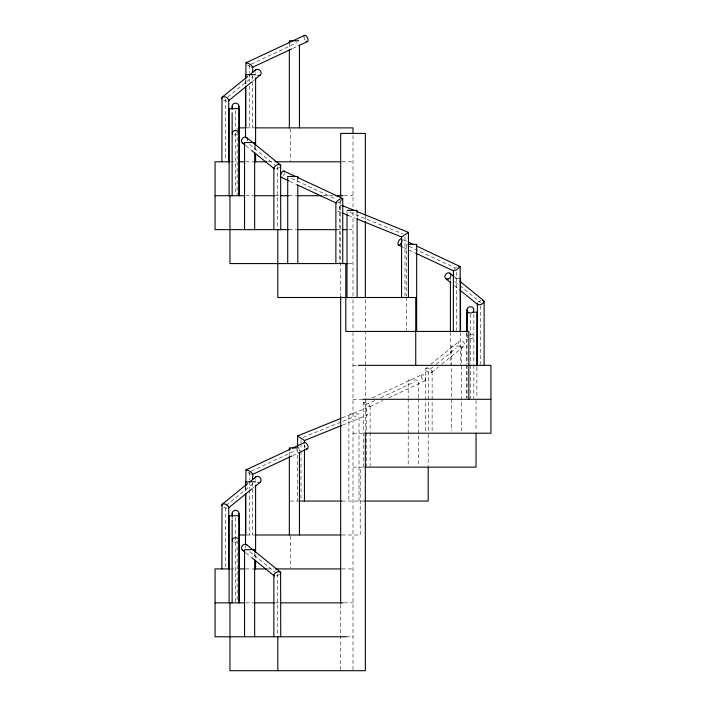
<?xml version="1.0" encoding="UTF-8"?>
<svg xmlns="http://www.w3.org/2000/svg" width="706" height="706" viewBox="0 0 706 706"><rect width="100%" height="100%" fill="white"/><g stroke="black" fill="none" stroke-linecap="round" stroke-linejoin="round"><path stroke-width="0.53" stroke-dasharray="3.53 2.65" d="M425.268 431.004L425.268 369.238L427.421 367.023M425.736 368.391C428.092 367.455 432.204 369.238 432.01 372.027C429.857 373.748 425.921 371.744 425.268 369.238M340.671 205.04L338.139 211.288L341.157 212.515M363.255 467.143L363.255 402.323L366.352 400.69M363.255 402.323C370.059 410.601 373.553 404.467 363.378 402.085M467.46 335.315L467.001 336.462L467.46 337.618M341.739 200.16L340.204 201.36M454.32 269.207L455.026 268.615M227.809 96.951L252.845 76.654M252.589 81.269L254.266 79.91M252.845 483.778L225.302 506.096L225.302 567.818M252.589 488.393L254.266 487.034M430.792 364.296L459.438 341.069M432.875 367.014L428.701 370.394L428.701 431.004M436.211 364.305L456.244 348.067M431.675 372.397L438.373 366.961M441.727 364.243L463.524 346.575A3.433 2.753 51 0 0 462.412 341.069A3.433 2.753 51 0 0 458.512 343.822A3.433 2.753 51 0 0 463.524 346.575M279.726 167.428L275.587 169.14M478.271 301.939L480.698 300.535M279.726 574.552L275.587 576.264M455.855 268.015L456.747 267.459M251.248 64.122L296.961 42.722M292.831 48.44L298.717 45.687M372.309 397.91L421.95 374.674M374.639 400.602L366.688 404.317L366.688 466.039M380.605 397.805L414.396 381.99M369.997 406.55L382.767 400.576M388.653 397.822L424.994 380.816M251.248 471.246L296.961 449.846M292.831 455.564L298.717 452.802M337.6 202.763L339.312 201.916L339.312 262.473M342.039 417.917L365.284 408.492L367.861 414.854L342.692 425.056M303.042 437.42L341.81 421.711M342.834 421.297L356.089 415.922M237.287 134.908L233.854 134.908M237.287 542.032L233.854 542.032M470.434 338.774C474.644 339.392 474.644 333.541 470.434 334.159M246.721 127.874L254.637 127.874M230.394 161.798L237.145 161.798M245.723 161.798L253.542 161.798M267.75 161.798L274.855 161.798M342.057 161.798L353 161.798M245.723 195.721L253.666 195.721M274.996 195.721L280.105 195.721M288.922 195.721L296.97 195.721M323.339 195.721L333.223 195.721M344.21 195.721L353 195.721M288.922 229.653L296.97 229.653M336.656 229.653L342.013 229.653M348.605 229.653L353 229.653M406.735 244.32L406.559 296.149M348.623 263.576L353 263.576M455.458 278.252L459.024 278.252M353 365.355L357.377 365.355M353 399.287L361.79 399.287M353 433.21L363.987 433.21M353 467.143L363.934 467.143M290.263 501.066L298.038 501.066M341.995 501.066L364.005 501.066M246.721 534.989L254.637 534.989M341.995 534.989L360.192 534.989L360.192 467.143M230.394 568.921L237.145 568.921M245.723 568.921L253.542 568.921M267.159 568.921L273.76 568.921M342.057 568.921L353 568.921M245.723 602.845L253.666 602.845M274.996 602.845L280.105 602.845M344.21 602.845L353 602.845M346.408 636.777L353 636.777M227.023 101.293L223.59 100.137M227.023 508.408L223.59 507.252M250.974 67.052L251.68 67.282M349.911 212.356L402.958 233.862M348.208 215.374L355.25 218.225M250.974 474.176L247.541 472.173M291.604 178.433L336.33 199.366M289.848 181.389L295.743 184.151M403.47 239.899L406.444 241.293M409.039 246.288L455.749 268.148M403.347 247.409L416.116 253.383M250.145 66.682L247.541 65.049M454.17 276.628L459.227 280.732M454.823 281.57L458.997 284.95M459.827 285.63L480.698 302.539M454.249 285.515L459.279 289.592M249.756 144.509L274.793 164.807M245.829 145.727L250.859 149.804M249.756 551.624L274.793 571.922M245.829 552.851L250.859 556.928M480.698 305.848L480.698 364.261M476.894 367.305L476.894 398.184M476.047 400.381L476.047 431.022M473.858 314.144L473.858 364.022M473.858 365.117L473.858 398.184M470.434 314.144L470.434 364.022M470.434 365.117L470.434 398.184M467.001 332.217L467.001 364.022M467.001 365.117L467.001 398.184M466.807 333.126L466.807 364.005M466.807 365.099L466.807 398.184M461.45 431.004L461.45 346.099L451.355 346.099L451.355 431.004M460.497 332.279L460.497 364.252M456.747 271.916L456.747 330.329M450.41 278.252L450.41 280.459M450.41 332.279L450.41 364.252M432.134 371.55L432.134 431.013M428.189 434.305L428.189 466.048M418.287 397.672L418.287 380.031L408.2 380.031L408.2 397.672M418.287 398.775L418.287 466.039M408.2 398.775L408.2 466.039M406.559 297.252L406.559 330.329M404.997 236.889L404.997 296.405M370.12 406.321L370.12 431.295M370.12 432.39L370.12 466.057M365.329 215.992L365.329 220.396M365.329 299.662L365.329 397.654M365.329 398.758L365.329 431.781M358.992 501.066L358.992 413.954L348.896 413.954L348.896 501.066M357.104 213.706L357.104 217.016M353 135.534L353 207.767M353 212.144L353 297.508M353 299.697L353 330.337M353 332.526L353 670.7M347.008 211.5L347.008 213.706M340.671 200.575L340.671 295.258M340.671 604.645L340.671 669.597M304.436 444.956L304.436 448.257M301.003 440.447L301.003 442.653M301.003 443.756L301.003 450.366M301.003 451.469L301.003 499.963M299.441 448.99L299.441 451.187M297.8 178.671L297.8 183.083M297.579 448.963L297.579 501.066M290.263 128.969L290.263 160.703M290.263 536.083L290.263 567.827M289.345 42.969L289.345 48.485M289.345 452.29L289.345 456.703M277.299 166.837L277.299 228.55M277.299 573.952L277.299 635.674M255.59 146.363L255.59 151.878M255.59 554.589L255.59 558.993M254.645 145.851L254.645 151.366M254.645 552.975L254.645 557.378M252.686 75.745L252.686 127.874M252.686 482.86L252.686 534.989M249.253 65.049L249.253 72.771M249.253 73.865L249.253 81.587M249.253 85.991L249.253 127.874M249.253 472.173L249.253 479.886M249.253 480.989L249.253 488.702M249.253 489.805L249.253 534.989M245.829 80.625L245.829 85.02M245.829 486.655L245.829 492.144M245.503 80.202L245.503 84.614M245.503 487.325L245.503 492.841M245.503 545.764L245.503 547.971M237.145 127.874L237.145 130.063M237.145 131.157L237.145 195.721M237.145 540.461L237.145 602.845M235.566 110.577L235.566 129.719M235.566 132.904L235.566 194.627M235.566 517.701L235.566 601.741M232.142 516.642L232.142 518.769M225.302 98.981L225.302 160.694M305.107 40.065A3.433 1.589 64.9 0 1 303.995 36.888M257.937 75.471A3.433 2.753 51 0 1 257.16 75.154M255.387 73.23A3.433 2.753 51 0 1 255.122 72.409M247.488 140.256A3.433 2.753 -51 0 1 247.215 141.085M284.474 173.358A3.433 1.589 -64.9 0 1 283.459 175.776M305.107 447.189A3.433 1.589 64.9 0 1 304.092 444.78M257.937 482.595A3.433 2.753 51 0 1 257.16 482.277M255.387 480.345A3.433 2.753 51 0 1 255.122 479.524M421.429 376.157A3.433 1.589 64.9 0 0 424.588 380.922A3.433 1.589 64.9 0 0 424.394 376.157A3.433 1.589 64.9 0 0 421.429 376.157"/><path stroke-width="1.06" d="M238.884 133.505C239.705 129.207 230.341 129.966 232.601 134.061M238.884 540.628C239.705 536.331 230.341 537.09 232.601 541.184M273.866 229.653L273.866 167.984C274.519 165.478 278.455 163.483 280.609 165.195L280.732 229.653M280.609 166.237L280.732 165.681M273.866 636.777L273.866 575.108C274.519 572.601 278.455 570.598 280.609 572.319L280.732 636.777M280.609 573.36L280.732 572.795M477.265 365.355L477.38 303.139M460.065 281.412L484.007 300.906C484.192 303.695 480.089 305.477 477.724 304.542L460.118 290.272M221.878 161.798L221.993 97.349L247.621 76.486M222.337 96.978C224.693 96.042 228.806 97.825 228.62 100.614L228.276 100.976L251.751 81.949M221.878 568.921L221.993 504.463L247.621 483.601M222.337 504.102C224.693 503.166 228.806 504.949 228.62 507.738L228.276 508.099L251.751 489.073M335.88 263.576L335.88 202.763C337.159 200.663 340.38 198.139 342.745 198.757L342.745 263.576M342.745 198.757L342.286 199.604M453.314 331.432L453.428 270.248M416.372 245.935L460.171 266.612L456.747 269.771L453.428 270.848L416.116 253.383M245.829 78.437L245.944 62.816L304.515 35.406M252.227 67.361C252.96 65.376 248.141 62.825 245.944 62.816M245.829 485.552L245.944 469.94L290.616 449.034M252.227 474.485C252.96 472.49 248.141 469.949 245.944 469.94M249.306 75.118L256.049 69.656M255.104 79.231L260.135 75.154M250.145 481.554L256.049 476.771M255.104 486.355L260.135 482.277M401.564 297.508L401.564 236.995L408.421 232.38L356.883 211.491M252.571 67.282L291.852 48.899M298.717 45.687L307.56 41.548M292.602 448.107L304.515 442.53M252.571 474.406L291.852 456.023M298.717 452.802L307.56 448.672M297.579 446.792L297.579 435.937L341.033 418.323M297.579 435.937L304.436 440.553L341.686 425.462M458.459 266.612L460.056 266.383M298.762 40.763L289.345 40.763L289.345 42.969M255.59 74.686L245.503 74.686L245.503 79.098M239.272 127.874L245.944 127.874M255.237 127.874L353 127.874L353 133.346M229.3 161.798L215.074 161.798L215.074 229.653L288.71 229.653M239.157 161.798L244.797 161.798M254.116 161.798L266.524 161.798M275.278 161.798L340.98 161.798M215.074 195.721L244.629 195.721M254.125 195.721L274.184 195.721M280.494 195.721L288.419 195.721M297.173 195.721L321.142 195.721M335.421 195.721L343.116 195.721M347.175 210.397L357.104 210.397L357.104 212.603M297.429 229.653L336.656 229.653M342.101 229.653L346.461 229.653M408.042 244.32L416.655 244.32L416.655 331.432M347.864 263.576L229.953 263.576L229.953 195.721M459.827 278.252L460.497 278.252L460.497 331.176M466.975 312.176L466.807 330.92M473.161 312.176L476.894 312.176L476.894 366.202M358.207 365.355L490.926 365.355L490.926 433.21L364.799 433.21M362.61 399.287L490.926 399.287M298.762 447.886L289.345 447.886L289.345 450.093M364.984 467.143L476.047 467.143L476.047 433.21M255.59 481.81L245.503 481.81L245.503 486.222M299.07 501.066L341.669 501.066M364.49 501.066L428.189 501.066L428.189 467.143M239.272 534.989L245.944 534.989M255.237 534.989L340.98 534.989M229.3 568.921L215.074 568.921L215.074 636.777L346.461 636.777M239.157 568.921L244.797 568.921M254.116 568.921L266.524 568.921M275.278 568.921L340.98 568.921M215.074 602.845L244.629 602.845M254.125 602.845L274.184 602.845M280.494 602.845L343.116 602.845M482.41 300.226L483.663 300.535M296.723 184.61L336.347 203.072M341.73 205.34L354.862 210.67M342.163 212.921L348.208 215.374M357.271 219.045L401.564 236.995M284.05 171.117L295.964 176.694M297.95 177.621L342.622 198.527M281.006 177.259L288.869 180.93M408.43 242.22L413.398 244.541M398.44 245.106L402.367 246.95M449.951 273.213L453.323 275.949M445.865 278.72L450.896 282.797M246.562 137.502L280.264 164.833M242.476 143.009L244.991 145.048M251.698 150.484L274.325 168.831L273.866 167.984M246.562 544.626L280.264 571.957M242.476 550.133L244.991 552.171M251.698 557.608L274.325 575.955L273.866 575.108M477.724 304.542L477.265 303.695M221.878 97.825L221.993 98.381M221.878 504.949L221.993 505.505M484.122 301.383L484.122 365.355M468.855 399.287L468.855 331.432L345.808 331.432L345.808 263.576M467.001 309.89L467.001 331.149M460.171 266.612L460.171 331.432M450.41 281.562L450.41 331.176M415.737 365.355L415.737 297.508L277.811 297.508L277.811 229.653M408.421 232.38L408.421 297.508M365.329 214.889L365.329 133.416L340.671 133.416L340.671 196.171M365.329 221.499L365.329 297.464M365.329 432.884L365.329 670.7L229.953 670.7L229.953 602.845M357.104 218.119L357.104 297.508M347.008 214.809L347.008 297.508M340.671 296.361L340.671 603.542M304.436 440.553L304.436 442.759M304.436 449.36L304.436 501.066M299.441 45.175L299.441 127.874M299.441 452.29L299.441 534.989M297.8 178.671L297.8 176.465L287.713 176.465L287.713 263.576M297.8 185.29L297.8 263.576M289.345 49.579L289.345 127.874M289.345 456.703L289.345 534.989M277.811 636.777L277.811 670.7M255.59 77.995L255.59 145.259M255.59 154.076L255.59 161.798M255.59 485.119L255.59 552.383M255.59 561.199L255.59 568.921M254.645 144.748L254.645 142.541L244.55 142.541L244.55 229.653M254.645 152.47L254.645 229.653M254.645 551.871L254.645 549.665L244.55 549.665L244.55 636.777M254.645 559.584L254.645 636.777M252.686 67.052L252.686 72.48M252.686 474.176L252.686 479.603M245.829 86.123L245.829 127.874M245.829 494.341L245.829 534.989M245.503 86.82L245.503 137.538M245.503 493.935L245.503 544.661M239.193 195.721L239.193 108.618L229.106 108.618L229.106 195.721M239.193 602.845L239.193 515.733L229.106 515.733L229.106 602.845M238.999 106.332L238.999 195.721M238.999 513.456L238.999 602.845M232.142 106.332L232.142 109.518M232.142 112.713L232.142 195.721M232.142 513.456L232.142 516.642M232.142 519.828L232.142 602.845M228.735 100.137L228.735 161.798M228.735 507.252L228.735 568.921M304.039 36.227A3.433 1.589 64.9 0 1 306.289 36.041A3.433 1.589 64.9 0 1 308.081 40.304A3.433 1.589 64.9 0 1 306.148 41.23M255.193 70.812A3.433 2.753 51 0 1 260.337 70.812A3.433 2.753 51 0 1 258.731 75.586M232.601 107.921A3.433 3.177 0 0 1 235.124 103.182A3.433 3.177 0 0 1 238.884 107.153M243.87 143.433A3.433 2.753 -51 0 1 241.505 140.538A3.433 2.753 -51 0 1 244.638 137.132A3.433 2.753 -51 0 1 247.55 139.435M280.582 175.009A3.433 1.589 -64.9 0 1 282.638 171.434A3.433 1.589 -64.9 0 1 284.536 171.937M281.897 177.259A3.433 1.589 -64.9 0 1 280.706 176.941M304.215 442.847A3.433 1.589 64.9 0 1 307.595 445.186A3.433 1.589 64.9 0 1 306.669 448.672M255.193 477.936A3.433 2.753 51 0 1 260.337 477.936A3.433 2.753 51 0 1 258.731 482.701M232.601 515.045A3.433 3.177 0 0 1 235.124 510.306A3.433 3.177 0 0 1 238.884 514.277M243.87 550.556A3.433 2.753 -51 0 1 242.017 546.162A3.433 2.753 -51 0 1 247.074 545.129M400.381 244.285A3.433 1.589 -64.9 0 0 401.485 238.972A3.433 1.589 -64.9 0 0 398.016 242.864A3.433 1.589 -64.9 0 0 400.381 244.285M448.063 279.038A3.433 2.753 -51 0 0 450.472 273.716A3.433 2.753 -51 0 0 445.212 275.146A3.433 2.753 -51 0 0 448.063 279.038M468.713 312.643A3.433 3.177 0 0 0 473.858 309.89A3.433 3.177 0 0 0 468.713 307.136A3.433 3.177 0 0 0 468.713 312.643"/></g></svg>
